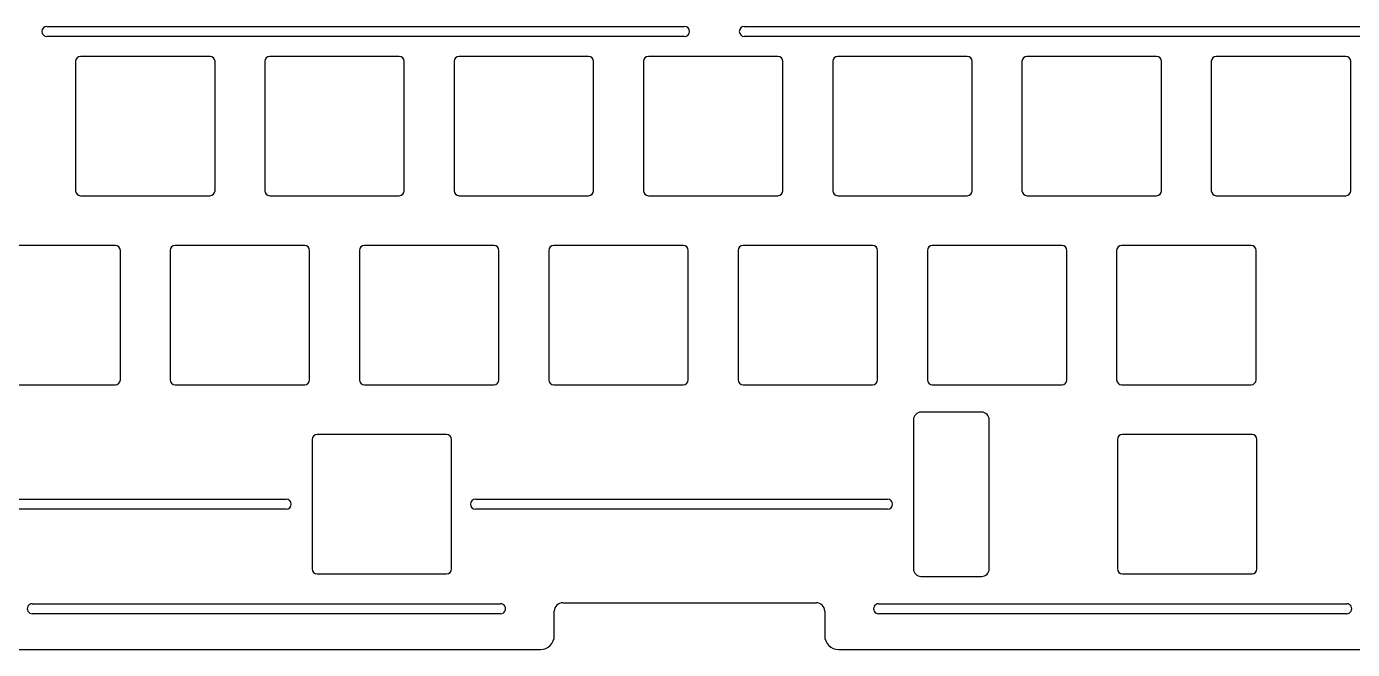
# Model space of a CAD drawing. Header units: inches. Extents: x -175 to 250, y -46 to 93.
# Drawn here: x -48.1 to 84.9, y -45.7 to 16.9 of the extents above; entities that cross this region are included whole.
import ezdxf

# ---------------------------------------------------------------- set-up
doc = ezdxf.new("R2010")
doc.units = ezdxf.units.IN
doc.header["$LTSCALE"] = 1.21
doc.header["$MEASUREMENT"] = 0
doc.layers.get('0').update_dxf_attribs({"linetype": 'CONTINUOUS'})

msp = doc.modelspace()

# ---------------------------------------------------------------- linework, layer by layer
at = {"color": 7, "linetype": 'Continuous'}
for p, q in [((-46.10022, 16.86745), (17.89978, 16.86745)), ((23.89978, 16.86745), (87.89978, 16.86745)), ((17.89978, 15.86745), (-46.10022, 15.86745)), ((87.89978, 15.86745), (23.89978, 15.86745)), ((-43.22384, 13.36758), (-43.22384, 0.36758)), ((-29.72384, 13.86758), (-42.72384, 13.86758)), ((-29.22384, 0.36758), (-29.22384, 13.36758)), ((-24.22384, 13.36758), (-24.22384, 0.36758)), ((-10.72384, 13.86758), (-23.72384, 13.86758)), ((-10.22384, 0.36758), (-10.22384, 13.36758)), ((-5.22384, 13.36758), (-5.22384, 0.36758)), ((8.27616, 13.86758), (-4.72384, 13.86758)), ((8.77616, 0.36758), (8.77616, 13.36758)), ((13.77616, 13.36758), (13.77616, 0.36758)), ((27.27616, 13.86758), (14.27616, 13.86758)), ((27.77616, 0.36758), (27.77616, 13.36758)), ((32.77616, 13.36758), (32.77616, 0.36758)), ((46.27616, 13.86758), (33.27616, 13.86758)), ((46.77616, 0.36758), (46.77616, 13.36758)), ((51.77616, 13.36758), (51.77616, 0.36758)), ((65.27616, 13.86758), (52.27616, 13.86758)), ((65.77616, 0.36758), (65.77616, 13.36758)), ((70.77616, 13.36758), (70.77616, 0.36758)), ((84.27616, 13.86758), (71.27616, 13.86758)), ((84.77616, 0.36758), (84.77616, 13.36758)), ((-42.72384, -0.13242), (-29.72384, -0.13242)), ((-23.72384, -0.13242), (-10.72384, -0.13242)), ((-4.72384, -0.13242), (8.27616, -0.13242)), ((14.27616, -0.13242), (27.27616, -0.13242)), ((33.27616, -0.13242), (46.27616, -0.13242)), ((52.27616, -0.13242), (65.27616, -0.13242)), ((71.27616, -0.13242), (84.27616, -0.13242)), ((-39.22384, -5.13145), (-52.22384, -5.13145)), ((-20.22384, -5.13145), (-33.22384, -5.13145)), ((-1.22384, -5.13145), (-14.22384, -5.13145)), ((17.77616, -5.13145), (4.77616, -5.13145)), ((36.77616, -5.13145), (23.77616, -5.13145)), ((55.77616, -5.13145), (42.77616, -5.13145)), ((74.77616, -5.13145), (61.77616, -5.13145)), ((-38.72384, -18.63145), (-38.72384, -5.63145)), ((-33.72384, -5.63145), (-33.72384, -18.63145)), ((-19.72384, -18.63145), (-19.72384, -5.63145)), ((-14.72384, -5.63145), (-14.72384, -18.63145)), ((-0.72384, -18.63145), (-0.72384, -5.63145)), ((4.27616, -5.63145), (4.27616, -18.63145)), ((18.27616, -18.63145), (18.27616, -5.63145)), ((23.27616, -5.63145), (23.27616, -18.63145)), ((37.27616, -18.63145), (37.27616, -5.63145)), ((42.27616, -5.63145), (42.27616, -18.63145)), ((56.27616, -18.63145), (56.27616, -5.63145)), ((61.27616, -5.63145), (61.27616, -18.63145)), ((75.27616, -18.63145), (75.27616, -5.63145)), ((-52.22384, -19.13145), (-39.22384, -19.13145)), ((-33.22384, -19.13145), (-20.22384, -19.13145)), ((-14.22384, -19.13145), (-1.22384, -19.13145)), ((4.77616, -19.13145), (17.77616, -19.13145)), ((23.77616, -19.13145), (36.77616, -19.13145)), ((42.77616, -19.13145), (55.77616, -19.13145)), ((61.77616, -19.13145), (74.77616, -19.13145)), ((47.73703, -21.8843), (41.63703, -21.8843)), ((40.88703, -22.6343), (40.88703, -37.6343)), ((48.48703, -37.6343), (48.48703, -22.6343)), ((-19.48297, -24.63426), (-19.48297, -37.63426)), ((-5.98297, -24.13426), (-18.98297, -24.13426)), ((-5.48297, -37.63426), (-5.48297, -24.63426)), ((61.36499, -24.63164), (61.36499, -37.63164)), ((74.86499, -24.13164), (61.86499, -24.13164)), ((75.36499, -37.63164), (75.36499, -24.63164)), ((-63.41297, -30.63426), (-22.08297, -30.63426)), ((-22.08297, -31.63426), (-63.41297, -31.63426)), ((-3.08297, -30.63426), (38.28703, -30.63426)), ((38.28703, -31.63426), (-3.08297, -31.63426)), ((-18.98297, -38.13426), (-5.98297, -38.13426)), ((41.63703, -38.3843), (47.73703, -38.3843)), ((61.86499, -38.13164), (74.86499, -38.13164)), ((-47.56564, -41.13129), (-0.56555, -41.13129)), ((5.68445, -41.03129), (31.12331, -41.03129)), ((37.37322, -41.13129), (84.37331, -41.13129)), ((-0.56568, -42.13138), (-47.56533, -42.13138)), ((4.83445, -44.33129), (4.83445, -41.88129)), ((31.97331, -41.88129), (31.97331, -44.33129)), ((84.37318, -42.13138), (37.37353, -42.13138)), ((-51.56555, -45.73129), (3.43445, -45.73129)), ((33.37331, -45.73129), (88.37331, -45.73129))]:
    msp.add_line(p, q, dxfattribs=at)
for centre, radius, start, end in [((-46.10022, 16.36745), 0.5, 90, 270), ((17.89978, 16.36745), 0.5, 270, 90), ((23.89978, 16.36745), 0.5, 90, 270), ((-42.72384, 13.36758), 0.5, 90, 180), ((-29.72384, 13.36758), 0.5, 0, 90), ((-23.72384, 13.36758), 0.5, 90, 180), ((-10.72384, 13.36758), 0.5, 0, 90), ((-4.72384, 13.36758), 0.5, 90, 180), ((8.27616, 13.36758), 0.5, 0, 90), ((14.27616, 13.36758), 0.5, 90, 180), ((27.27616, 13.36758), 0.5, 0, 90), ((33.27616, 13.36758), 0.5, 90, 180), ((46.27616, 13.36758), 0.5, 0, 90), ((52.27616, 13.36758), 0.5, 90, 180), ((65.27616, 13.36758), 0.5, 0, 90), ((71.27616, 13.36758), 0.5, 90, 180), ((84.27616, 13.36758), 0.5, 0, 90), ((-42.72384, 0.36758), 0.5, 180, 270), ((-29.72384, 0.36758), 0.5, 270, 0), ((-23.72384, 0.36758), 0.5, 180, 270), ((-10.72384, 0.36758), 0.5, 270, 0), ((-4.72384, 0.36758), 0.5, 180, 270), ((8.27616, 0.36758), 0.5, 270, 0), ((14.27616, 0.36758), 0.5, 180, 270), ((27.27616, 0.36758), 0.5, 270, 0), ((33.27616, 0.36758), 0.5, 180, 270), ((46.27616, 0.36758), 0.5, 270, 0), ((52.27616, 0.36758), 0.5, 180, 270), ((65.27616, 0.36758), 0.5, 270, 0), ((71.27616, 0.36758), 0.5, 180, 270), ((84.27616, 0.36758), 0.5, 270, 0), ((-39.22384, -5.63145), 0.5, 0, 90), ((-33.22384, -5.63145), 0.5, 90, 180), ((-20.22384, -5.63145), 0.5, 0, 90), ((-14.22384, -5.63145), 0.5, 90, 180), ((-1.22384, -5.63145), 0.5, 0, 90), ((4.77616, -5.63145), 0.5, 90, 180), ((17.77616, -5.63145), 0.5, 0, 90), ((23.77616, -5.63145), 0.5, 90, 180), ((36.77616, -5.63145), 0.5, 0, 90), ((42.77616, -5.63145), 0.5, 90, 180), ((55.77616, -5.63145), 0.5, 0, 90), ((61.77616, -5.63145), 0.5, 90, 180), ((74.77616, -5.63145), 0.5, 0, 90), ((-39.22384, -18.63145), 0.5, 270, 0), ((-33.22384, -18.63145), 0.5, 180, 270), ((-20.22384, -18.63145), 0.5, 270, 0), ((-14.22384, -18.63145), 0.5, 180, 270), ((-1.22384, -18.63145), 0.5, 270, 0), ((4.77616, -18.63145), 0.5, 180, 270), ((17.77616, -18.63145), 0.5, 270, 0), ((23.77616, -18.63145), 0.5, 180, 270), ((36.77616, -18.63145), 0.5, 270, 0), ((42.77616, -18.63145), 0.5, 180, 270), ((55.77616, -18.63145), 0.5, 270, 0), ((61.77616, -18.63145), 0.5, 180, 270), ((74.77616, -18.63145), 0.5, 270, 0), ((41.63703, -22.6343), 0.75, 90, 180), ((47.73703, -22.6343), 0.75, 0, 90), ((-18.98297, -24.63426), 0.5, 90, 180), ((-5.98297, -24.63426), 0.5, 0, 90), ((61.86499, -24.63164), 0.5, 90, 180), ((74.86499, -24.63164), 0.5, 0, 90), ((-22.08297, -31.13426), 0.5, 270, 90), ((-3.08297, -31.13426), 0.5, 90, 270), ((38.28703, -31.13426), 0.5, 270, 90), ((-18.98297, -37.63426), 0.5, 180, 270), ((-5.98297, -37.63426), 0.5, 270, 0), ((41.63703, -37.6343), 0.75, 180, 270), ((47.73703, -37.6343), 0.75, 270, 0), ((61.86499, -37.63164), 0.5, 180, 270), ((74.86499, -37.63164), 0.5, 270, 0), ((-47.56555, -41.63129), 0.5, 90.0303108, 270.0507719), ((-0.56555, -41.63129), 0.5, 269.9551246, 89.9755665), ((5.68445, -41.88129), 0.85, 90, 180), ((31.12331, -41.88129), 0.85, 0, 90), ((37.37331, -41.63129), 0.5, 90.0303108, 270.0507719), ((84.37331, -41.63129), 0.5, 269.9551246, 89.9755665), ((3.43445, -44.33129), 1.4, 270, 0), ((33.37331, -44.33129), 1.4, 180, 270)]:
    msp.add_arc(centre, radius, start, end, dxfattribs=at)

doc.saveas('drawing.dxf')
